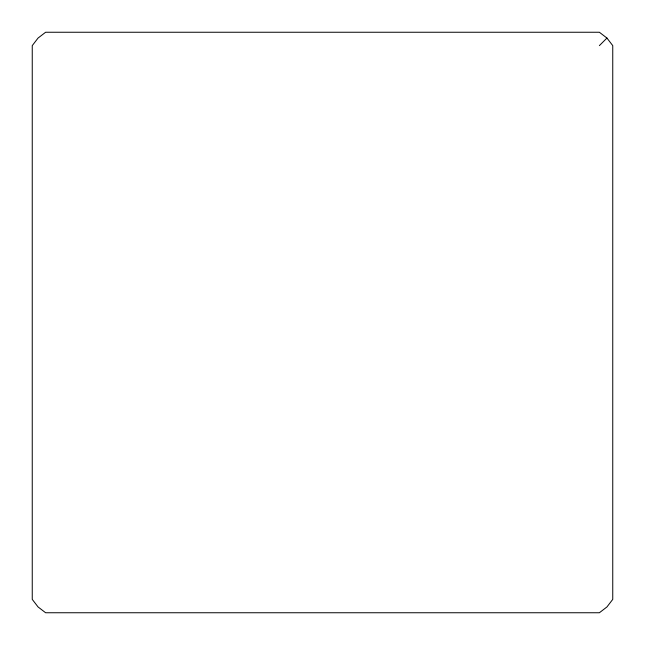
<?xml version="1.0" encoding="UTF-8"?>
<svg xmlns="http://www.w3.org/2000/svg" width="645" height="645" viewBox="0 0 645 645"><rect width="100%" height="100%" fill="white"/><g stroke="black" fill="none" stroke-linecap="round" stroke-linejoin="round"><path stroke-width="0.97" d="M599.382 45.618L606.945 38.055L612.75 45.618L612.75 599.382L606.945 606.945L599.382 612.75L45.618 612.75L38.055 606.945L32.25 599.382L32.25 45.618L38.055 38.055L45.618 32.25L599.382 32.25L606.945 38.055"/></g></svg>
